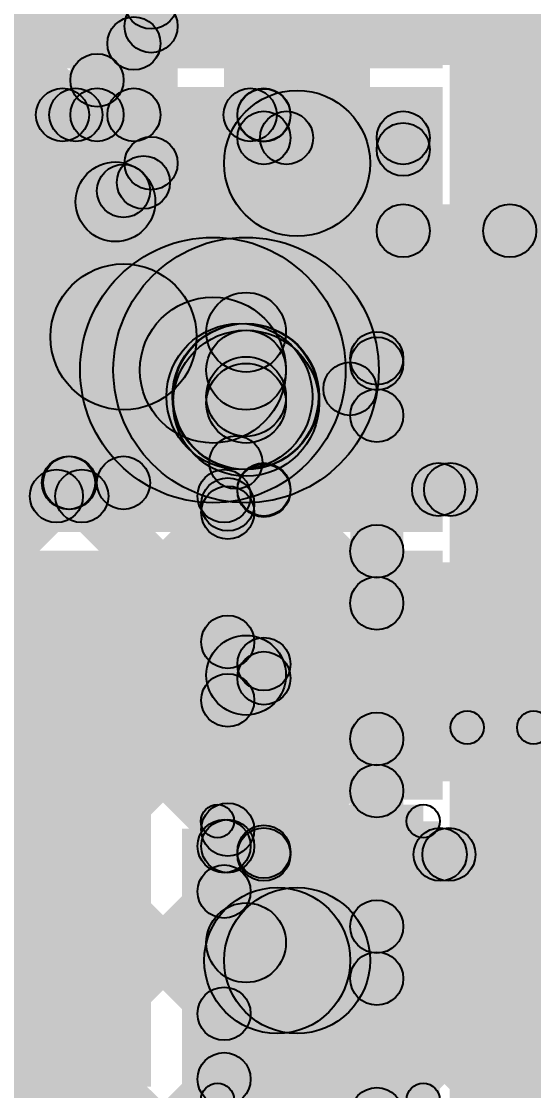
# Model space of a CAD drawing. Header units: millimetres. Extents: x -0.24 to 2.5, y 0 to 2.55.
# Drawn here: x 0.7345 to 0.8116, y 0.3984 to 0.5596 of the extents above; entities that cross this region are included whole.
import ezdxf

# ---------------------------------------------------------------- set-up
doc = ezdxf.new("R2010")
doc.units = ezdxf.units.MM
doc.header["$MEASUREMENT"] = 0
for name, color, linetype in [('BottomLayer', 5, 'Continuous'), ('TopLayer', 1, 'Continuous'), ('TopOverlay', 2, 'Continuous'), ('TopPaste', 8, 'Continuous'), ('TopSolder', 216, 'Continuous')]:
    doc.layers.add(name, color=color, linetype=linetype)

# ---------------------------------------------------------------- blocks, each defined once
blk = doc.blocks.new('TPS63031DSKR_8')
at = {"layer": 'TopLayer'}
for points in [[(-0.06988, 0.04528), (-0.04035, 0.04528), (-0.04035, 0.03346), (-0.06988, 0.03346)], [(-0.02953, 0.04528), (0.02953, 0.04528), (0.02953, -0.04528), (-0.02953, -0.04528)], [(0.04035, 0.04528), (0.06988, 0.04528), (0.06988, 0.03346), (0.04035, 0.03346)], [(-0.06988, 0.02559), (-0.04035, 0.02559), (-0.04035, 0.01378), (-0.06988, 0.01378)], [(0.04035, 0.02559), (0.06988, 0.02559), (0.06988, 0.01378), (0.04035, 0.01378)], [(-0.06988, 0.00591), (-0.04035, 0.00591), (-0.04035, -0.00591), (-0.06988, -0.00591)], [(0.04035, 0.00591), (0.06988, 0.00591), (0.06988, -0.00591), (0.04035, -0.00591)], [(-0.06988, -0.01378), (-0.04035, -0.01378), (-0.04035, -0.02559), (-0.06988, -0.02559)], [(0.04035, -0.01378), (0.06988, -0.01378), (0.06988, -0.02559), (0.04035, -0.02559)], [(-0.06988, -0.03346), (-0.04035, -0.03346), (-0.04035, -0.04528), (-0.06988, -0.04528)], [(0.04035, -0.03346), (0.06988, -0.03346), (0.06988, -0.04528), (0.04035, -0.04528)]]:
    blk.add_hatch(color=1, dxfattribs=at).paths.add_polyline_path(points)
at = {"layer": 'TopOverlay'}
h = blk.add_hatch(color=2, dxfattribs=at)
edge = h.paths.add_edge_path()
edge.add_arc((-0.063, 0.063), 0.0025, 0, 360)
h = blk.add_hatch(color=2, dxfattribs=at)
edge = h.paths.add_edge_path()
edge.add_arc((-0.063, 0.063), 0.0025, 0, 360)
for points in [[(0.063, 0.0655), (0.063, 0.0605), (-0.063, 0.0605), (-0.063, 0.0655)], [(-0.0605, 0.053), (-0.0655, 0.053), (-0.0655, 0.063), (-0.0605, 0.063)], [(0.0655, 0.053), (0.0605, 0.053), (0.0605, 0.063), (0.0655, 0.063)], [(-0.0605, -0.063), (-0.0655, -0.063), (-0.0655, -0.053), (-0.0605, -0.053)], [(0.0655, -0.063), (0.0605, -0.063), (0.0605, -0.053), (0.0655, -0.053)], [(0.063, -0.0605), (0.063, -0.0655), (-0.063, -0.0655), (-0.063, -0.0605)]]:
    blk.add_hatch(color=2, dxfattribs=at).paths.add_polyline_path(points)
h = blk.add_hatch(color=2, dxfattribs=at)
edge = h.paths.add_edge_path()
edge.add_arc((0.063, 0.063), 0.0025, 0, 360)
h = blk.add_hatch(color=2, dxfattribs=at)
edge = h.paths.add_edge_path()
edge.add_arc((0.063, 0.063), 0.0025, 0, 360)
h = blk.add_hatch(color=2, dxfattribs=at)
edge = h.paths.add_edge_path()
edge.add_arc((-0.077, 0.053), 0.0025, 0, 360)
h = blk.add_hatch(color=2, dxfattribs=at)
edge = h.paths.add_edge_path()
edge.add_arc((-0.071, 0.053), 0.0025, 0, 360)
h = blk.add_hatch(color=2, dxfattribs=at)
edge = h.paths.add_edge_path()
edge.add_arc((-0.063, 0.053), 0.0025, 0, 360)
h = blk.add_hatch(color=2, dxfattribs=at)
edge = h.paths.add_edge_path()
edge.add_arc((0.063, 0.053), 0.0025, 0, 360)
h = blk.add_hatch(color=2, dxfattribs=at)
edge = h.paths.add_edge_path()
edge.add_arc((-0.063, -0.053), 0.0025, 0, 360)
h = blk.add_hatch(color=2, dxfattribs=at)
edge = h.paths.add_edge_path()
edge.add_arc((0.063, -0.053), 0.0025, 0, 360)
h = blk.add_hatch(color=2, dxfattribs=at)
edge = h.paths.add_edge_path()
edge.add_arc((-0.063, -0.063), 0.0025, 0, 360)
h = blk.add_hatch(color=2, dxfattribs=at)
edge = h.paths.add_edge_path()
edge.add_arc((-0.063, -0.063), 0.0025, 0, 360)
h = blk.add_hatch(color=2, dxfattribs=at)
edge = h.paths.add_edge_path()
edge.add_arc((0.063, -0.063), 0.0025, 0, 360)
h = blk.add_hatch(color=2, dxfattribs=at)
edge = h.paths.add_edge_path()
edge.add_arc((0.063, -0.063), 0.0025, 0, 360)
at = {"layer": 'TopPaste'}
for points in [[(-0.06988, 0.04528), (-0.04035, 0.04528), (-0.04035, 0.03346), (-0.06988, 0.03346)], [(-0.02953, 0.04528), (0.02953, 0.04528), (0.02953, -0.04528), (-0.02953, -0.04528)], [(0.04035, 0.04528), (0.06988, 0.04528), (0.06988, 0.03346), (0.04035, 0.03346)], [(-0.06988, 0.02559), (-0.04035, 0.02559), (-0.04035, 0.01378), (-0.06988, 0.01378)], [(0.04035, 0.02559), (0.06988, 0.02559), (0.06988, 0.01378), (0.04035, 0.01378)], [(-0.06988, 0.00591), (-0.04035, 0.00591), (-0.04035, -0.00591), (-0.06988, -0.00591)], [(0.04035, 0.00591), (0.06988, 0.00591), (0.06988, -0.00591), (0.04035, -0.00591)], [(-0.06988, -0.01378), (-0.04035, -0.01378), (-0.04035, -0.02559), (-0.06988, -0.02559)], [(0.04035, -0.01378), (0.06988, -0.01378), (0.06988, -0.02559), (0.04035, -0.02559)], [(-0.06988, -0.03346), (-0.04035, -0.03346), (-0.04035, -0.04528), (-0.06988, -0.04528)], [(0.04035, -0.03346), (0.06988, -0.03346), (0.06988, -0.04528), (0.04035, -0.04528)]]:
    blk.add_hatch(color=8, dxfattribs=at).paths.add_polyline_path(points)
at = {"layer": 'TopSolder'}
for points in [[(-0.07388, 0.04928), (-0.03635, 0.04928), (-0.03635, 0.02946), (-0.07388, 0.02946)], [(-0.03353, 0.04928), (0.03353, 0.04928), (0.03353, -0.04928), (-0.03353, -0.04928)], [(0.03635, 0.04928), (0.07388, 0.04928), (0.07388, 0.02946), (0.03635, 0.02946)], [(-0.07388, 0.02959), (-0.03635, 0.02959), (-0.03635, 0.00978), (-0.07388, 0.00978)], [(0.03635, 0.02959), (0.07388, 0.02959), (0.07388, 0.00978), (0.03635, 0.00978)], [(-0.07388, 0.00991), (-0.03635, 0.00991), (-0.03635, -0.00991), (-0.07388, -0.00991)], [(0.03635, 0.00991), (0.07388, 0.00991), (0.07388, -0.00991), (0.03635, -0.00991)], [(-0.07388, -0.00978), (-0.03635, -0.00978), (-0.03635, -0.02959), (-0.07388, -0.02959)], [(0.03635, -0.00978), (0.07388, -0.00978), (0.07388, -0.02959), (0.03635, -0.02959)], [(-0.07388, -0.02946), (-0.03635, -0.02946), (-0.03635, -0.04928), (-0.07388, -0.04928)], [(0.03635, -0.02946), (0.07388, -0.02946), (0.07388, -0.04928), (0.03635, -0.04928)]]:
    blk.add_hatch(color=216, dxfattribs=at).paths.add_polyline_path(points)
at = {"layer": 'TopOverlay', "const_width": 0.005}
blk.add_lwpolyline([(-0.071, 0.053, 1), (-0.077, 0.053, 1)], format="xyb", close=True, dxfattribs=at)
at = {"layer": 'TopOverlay'}
for centre in [(-0.063, 0.063), (-0.063, 0.063), (0.063, 0.063), (0.063, 0.063), (-0.077, 0.053), (-0.071, 0.053), (-0.063, 0.053), (0.063, 0.053), (-0.063, -0.053), (0.063, -0.053), (-0.063, -0.063), (-0.063, -0.063), (0.063, -0.063), (0.063, -0.063)]:
    blk.add_circle(centre, 0.0025, dxfattribs=at)
blk = doc.blocks.new('C__0603_29')
at = {"layer": 'TopLayer'}
for points in [[(-0.015, 0.0175), (-0.015, -0.0175), (-0.045, -0.0175), (-0.045, 0.0175)], [(0.045, 0.0175), (0.045, -0.0175), (0.015, -0.0175), (0.015, 0.0175)]]:
    blk.add_hatch(color=1, dxfattribs=at).paths.add_polyline_path(points)
at = {"layer": 'TopOverlay'}
h = blk.add_hatch(color=2, dxfattribs=at)
edge = h.paths.add_edge_path()
edge.add_arc((-0.049, 0.021), 0.0025, 0, 360)
h = blk.add_hatch(color=2, dxfattribs=at)
edge = h.paths.add_edge_path()
edge.add_arc((-0.049, 0.021), 0.0025, 0, 360)
for points in [[(-0.049, 0.0185), (-0.049, 0.0235), (-0.018, 0.0235), (-0.018, 0.0185)], [(0.018, 0.0185), (0.018, 0.0235), (0.049, 0.0235), (0.049, 0.0185)], [(-0.0465, -0.021), (-0.0515, -0.021), (-0.0515, 0.021), (-0.0465, 0.021)], [(0.0515, -0.021), (0.0465, -0.021), (0.0465, 0.021), (0.0515, 0.021)], [(-0.049, -0.0235), (-0.049, -0.0185), (-0.018, -0.0185), (-0.018, -0.0235)], [(0.018, -0.0235), (0.018, -0.0185), (0.049, -0.0185), (0.049, -0.0235)]]:
    blk.add_hatch(color=2, dxfattribs=at).paths.add_polyline_path(points)
h = blk.add_hatch(color=2, dxfattribs=at)
edge = h.paths.add_edge_path()
edge.add_arc((-0.018, 0.021), 0.0025, 0, 360)
h = blk.add_hatch(color=2, dxfattribs=at)
edge = h.paths.add_edge_path()
edge.add_arc((0.018, 0.021), 0.0025, 0, 360)
h = blk.add_hatch(color=2, dxfattribs=at)
edge = h.paths.add_edge_path()
edge.add_arc((0.049, 0.021), 0.0025, 0, 360)
h = blk.add_hatch(color=2, dxfattribs=at)
edge = h.paths.add_edge_path()
edge.add_arc((0.049, 0.021), 0.0025, 0, 360)
h = blk.add_hatch(color=2, dxfattribs=at)
edge = h.paths.add_edge_path()
edge.add_arc((-0.049, -0.021), 0.0025, 0, 360)
h = blk.add_hatch(color=2, dxfattribs=at)
edge = h.paths.add_edge_path()
edge.add_arc((-0.049, -0.021), 0.0025, 0, 360)
h = blk.add_hatch(color=2, dxfattribs=at)
edge = h.paths.add_edge_path()
edge.add_arc((-0.018, -0.021), 0.0025, 0, 360)
h = blk.add_hatch(color=2, dxfattribs=at)
edge = h.paths.add_edge_path()
edge.add_arc((0.018, -0.021), 0.0025, 0, 360)
h = blk.add_hatch(color=2, dxfattribs=at)
edge = h.paths.add_edge_path()
edge.add_arc((0.049, -0.021), 0.0025, 0, 360)
h = blk.add_hatch(color=2, dxfattribs=at)
edge = h.paths.add_edge_path()
edge.add_arc((0.049, -0.021), 0.0025, 0, 360)
at = {"layer": 'TopPaste'}
for points in [[(-0.015, 0.0175), (-0.015, -0.0175), (-0.045, -0.0175), (-0.045, 0.0175)], [(0.045, 0.0175), (0.045, -0.0175), (0.015, -0.0175), (0.015, 0.0175)]]:
    blk.add_hatch(color=8, dxfattribs=at).paths.add_polyline_path(points)
at = {"layer": 'TopSolder'}
for points in [[(-0.01264, 0.01986), (-0.01264, -0.01986), (-0.04736, -0.01986), (-0.04736, 0.01986)], [(0.04736, 0.01986), (0.04736, -0.01986), (0.01264, -0.01986), (0.01264, 0.01986)]]:
    blk.add_hatch(color=216, dxfattribs=at).paths.add_polyline_path(points)
at = {"layer": 'TopOverlay'}
for centre in [(-0.049, 0.021), (-0.049, 0.021), (-0.018, 0.021), (0.018, 0.021), (0.049, 0.021), (0.049, 0.021), (-0.049, -0.021), (-0.049, -0.021), (-0.018, -0.021), (0.018, -0.021), (0.049, -0.021), (0.049, -0.021)]:
    blk.add_circle(centre, 0.0025, dxfattribs=at)

msp = doc.modelspace()

# ---------------------------------------------------------------- hatches: boundary and pattern name
at = {"layer": 'BottomLayer'}
for points in [[(0.758, 0.53816), (0.75, 0.53816), (0.75, 1.396), (0.758, 1.396)], [(0.787, 0.53816), (0.765, 0.53816), (0.765, 1.396), (0.787, 1.396)], [(0.821, 0.18877), (0.799, 0.18877), (0.799, 1.395), (0.821, 1.395)], [(0.4653, 0.81717), (0.47096, 0.82283), (0.75567, 0.53811), (0.75002, 0.53246)], [(0.732, 0.53117), (0.72635, 0.53683), (0.75117, 0.56165), (0.75683, 0.556)], [(0.667, 0.53), (0.667, 0.538), (0.74984, 0.538), (0.74984, 0.53)], [(0.619, 0.501), (0.619, 0.523), (0.74984, 0.523), (0.74984, 0.501)], [(0.66983, 0.38415), (0.66417, 0.3898), (0.78517, 0.5108), (0.79083, 0.50515)], [(0.792, 0.268), (0.784, 0.268), (0.784, 0.50878), (0.792, 0.50878)], [(0.78113, 0.50134), (0.78679, 0.507), (0.79083, 0.50296), (0.78517, 0.4973)], [(0.76394, 0.49025), (0.7696, 0.4959), (0.79083, 0.47467), (0.78517, 0.46902)], [(0.667, 0.486), (0.667, 0.494), (0.74984, 0.494), (0.74984, 0.486)], [(0.66983, 0.41243), (0.66417, 0.41809), (0.73891, 0.49283), (0.74457, 0.48717)], [(0.68216, 0.48717), (0.68782, 0.49283), (0.79083, 0.38982), (0.78517, 0.38416)], [(0.71045, 0.48717), (0.71611, 0.49283), (0.79083, 0.41811), (0.78517, 0.41245)], [(0.73873, 0.48717), (0.74439, 0.49283), (0.79083, 0.44639), (0.78517, 0.44073)], [(0.66417, 0.47688), (0.66983, 0.48254), (0.79083, 0.36154), (0.78517, 0.35588)], [(0.66983, 0.35586), (0.66417, 0.36152), (0.78517, 0.48252), (0.79083, 0.47686)], [(0.66983, 0.32758), (0.66417, 0.33323), (0.78517, 0.45423), (0.79083, 0.44858)], [(0.66983, 0.29929), (0.66417, 0.30495), (0.78517, 0.42595), (0.79083, 0.42029)], [(0.663, 0.27), (0.752, 0.27), (0.752, 0.419), (0.663, 0.419)]]:
    msp.add_hatch(color=5, dxfattribs=at).paths.add_polyline_path(points)
h = msp.add_hatch(color=5, dxfattribs=at)
edge = h.paths.add_edge_path()
edge.add_arc((0.754, 0.56241), 0.004, 0, 360)
h = msp.add_hatch(color=5, dxfattribs=at)
edge = h.paths.add_edge_path()
edge.add_arc((0.754, 0.55883), 0.004, 0, 360)
h = msp.add_hatch(color=5, dxfattribs=at)
edge = h.paths.add_edge_path()
edge.add_arc((0.776, 0.53816), 0.011, 0, 360)
h = msp.add_hatch(color=5, dxfattribs=at)
edge = h.paths.add_edge_path()
edge.add_arc((0.776, 0.53816), 0.011, 0, 360)
h = msp.add_hatch(color=5, dxfattribs=at)
edge = h.paths.add_edge_path()
edge.add_arc((0.754, 0.53816), 0.004, 0, 360)
h = msp.add_hatch(color=5, dxfattribs=at)
edge = h.paths.add_edge_path()
edge.add_arc((0.754, 0.53816), 0.004, 0, 360)
h = msp.add_hatch(color=5, dxfattribs=at)
edge = h.paths.add_edge_path()
edge.add_arc((0.75284, 0.53529), 0.004, 0, 360)
h = msp.add_hatch(color=5, dxfattribs=at)
edge = h.paths.add_edge_path()
edge.add_arc((0.74984, 0.534), 0.004, 0, 360)
h = msp.add_hatch(color=5, dxfattribs=at)
edge = h.paths.add_edge_path()
edge.add_arc((0.74984, 0.534), 0.004, 0, 360)
h = msp.add_hatch(color=5, dxfattribs=at)
edge = h.paths.add_edge_path()
edge.add_arc((0.74984, 0.512), 0.011, 0, 360)
h = msp.add_hatch(color=5, dxfattribs=at)
edge = h.paths.add_edge_path()
edge.add_arc((0.74984, 0.512), 0.011, 0, 360)
h = msp.add_hatch(color=5, dxfattribs=at)
edge = h.paths.add_edge_path()
edge.add_arc((0.788, 0.50878), 0.004, 0, 360)
h = msp.add_hatch(color=5, dxfattribs=at)
edge = h.paths.add_edge_path()
edge.add_arc((0.788, 0.50878), 0.004, 0, 360)
h = msp.add_hatch(color=5, dxfattribs=at)
edge = h.paths.add_edge_path()
edge.add_arc((0.788, 0.50797), 0.004, 0, 360)
h = msp.add_hatch(color=5, dxfattribs=at)
edge = h.paths.add_edge_path()
edge.add_arc((0.78396, 0.50417), 0.004, 0, 360)
h = msp.add_hatch(color=5, dxfattribs=at)
edge = h.paths.add_edge_path()
edge.add_arc((0.788, 0.50013), 0.004, 0, 360)
h = msp.add_hatch(color=5, dxfattribs=at)
edge = h.paths.add_edge_path()
edge.add_arc((0.76677, 0.49308), 0.004, 0, 360)
h = msp.add_hatch(color=5, dxfattribs=at)
edge = h.paths.add_edge_path()
edge.add_arc((0.74156, 0.49), 0.004, 0, 360)
h = msp.add_hatch(color=5, dxfattribs=at)
edge = h.paths.add_edge_path()
edge.add_arc((0.74174, 0.49), 0.004, 0, 360)
h = msp.add_hatch(color=5, dxfattribs=at)
edge = h.paths.add_edge_path()
edge.add_arc((0.74984, 0.49), 0.004, 0, 360)
h = msp.add_hatch(color=5, dxfattribs=at)
edge = h.paths.add_edge_path()
edge.add_arc((0.74984, 0.49), 0.004, 0, 360)
h = msp.add_hatch(color=5, dxfattribs=at)
edge = h.paths.add_edge_path()
edge.add_arc((0.788, 0.47969), 0.004, 0, 360)
h = msp.add_hatch(color=5, dxfattribs=at)
edge = h.paths.add_edge_path()
edge.add_arc((0.788, 0.47185), 0.004, 0, 360)
h = msp.add_hatch(color=5, dxfattribs=at)
edge = h.paths.add_edge_path()
edge.add_arc((0.788, 0.4514), 0.004, 0, 360)
h = msp.add_hatch(color=5, dxfattribs=at)
edge = h.paths.add_edge_path()
edge.add_arc((0.788, 0.44356), 0.004, 0, 360)
h = msp.add_hatch(color=5, dxfattribs=at)
edge = h.paths.add_edge_path()
edge.add_arc((0.788, 0.42312), 0.004, 0, 360)
h = msp.add_hatch(color=5, dxfattribs=at)
edge = h.paths.add_edge_path()
edge.add_arc((0.788, 0.41528), 0.004, 0, 360)
h = msp.add_hatch(color=5, dxfattribs=at)
edge = h.paths.add_edge_path()
edge.add_arc((0.788, 0.39484), 0.004, 0, 360)
at = {"layer": 'TopLayer'}
for points in [[(0.782, 0.553), (1.043, 0.553), (1.043, 0.61), (0.782, 0.61)], [(0.74985, 0.54547), (0.74185, 0.54547), (0.74185, 0.597), (0.74985, 0.597)], [(0.75541, 0.54547), (0.74741, 0.54547), (0.74741, 0.597), (0.75541, 0.597)], [(0.75463, 0.53237), (0.74263, 0.53237), (0.74263, 0.57124), (0.75463, 0.57124)], [(0.74868, 0.54785), (0.74302, 0.55351), (0.74858, 0.55906), (0.75424, 0.55341)], [(0.803, 0.539), (1.031, 0.539), (1.031, 0.558), (0.803, 0.558)], [(0.74347, 0.54264), (0.73782, 0.5483), (0.74302, 0.55351), (0.74868, 0.54785)], [(0.60285, 0.40202), (0.59719, 0.40767), (0.73782, 0.5483), (0.74347, 0.54264)], [(0.71429, 0.48517), (0.70863, 0.49083), (0.7661, 0.5483), (0.77176, 0.54264)], [(0.72617, 0.54147), (0.72617, 0.54947), (0.74585, 0.54947), (0.74585, 0.54147)], [(0.73983, 0.54264), (0.74549, 0.5483), (0.80196, 0.49183), (0.7963, 0.48617)], [(0.75141, 0.54147), (0.75141, 0.54947), (0.771, 0.54947), (0.771, 0.54147)], [(0.76817, 0.54259), (0.77383, 0.54824), (0.77724, 0.54483), (0.77159, 0.53917)], [(0.68673, 0.53917), (0.69239, 0.54483), (0.74639, 0.49083), (0.74073, 0.48517)], [(0.71502, 0.53917), (0.72067, 0.54483), (0.77383, 0.49167), (0.76817, 0.48602)], [(0.775, 0.542), (0.767, 0.542), (0.767, 0.54547), (0.775, 0.54547)], [(0.771, 0.538), (0.771, 0.546), (0.792, 0.546), (0.792, 0.538)], [(0.77159, 0.53917), (0.77724, 0.54483), (0.83024, 0.49183), (0.82459, 0.48617)], [(0.74257, 0.48517), (0.73691, 0.49083), (0.78917, 0.54309), (0.79483, 0.53743)], [(0.796, 0.528), (0.788, 0.528), (0.788, 0.542), (0.796, 0.542)], [(0.74439, 0.52813), (0.75287, 0.53661), (0.77256, 0.51693), (0.76407, 0.50844)], [(0.792, 0.524), (0.792, 0.532), (0.978, 0.532), (0.978, 0.524)], [(0.76836, 0.48268), (0.76271, 0.48834), (0.8052, 0.53083), (0.81085, 0.52517)], [(0.80014, 0.48617), (0.79448, 0.49183), (0.83348, 0.53083), (0.83914, 0.52517)], [(0.65, 0.487), (0.65, 0.527), (0.76331, 0.527), (0.76331, 0.487)], [(0.76831, 0.487), (0.76831, 0.527), (0.879, 0.527), (0.879, 0.487)], [(0.77431, 0.507), (0.76231, 0.507), (0.76231, 0.51269), (0.77431, 0.51269)], [(0.76731, 0.492), (0.76731, 0.514), (0.76821, 0.514), (0.76821, 0.492)], [(0.76821, 0.492), (0.76821, 0.514), (0.76831, 0.514), (0.76831, 0.492)], [(0.77431, 0.503), (0.76231, 0.503), (0.76231, 0.507), (0.77431, 0.507)], [(0.77431, 0.461), (0.76231, 0.461), (0.76231, 0.502), (0.77431, 0.502)], [(0.684, 0.484), (0.684, 0.492), (0.765, 0.492), (0.765, 0.484)], [(0.771, 0.485), (0.771, 0.493), (0.978, 0.493), (0.978, 0.485)], [(0.775, 0.434), (0.767, 0.434), (0.767, 0.489), (0.775, 0.489)], [(0.76954, 0.43524), (0.76154, 0.43524), (0.76154, 0.48676), (0.76954, 0.48676)], [(0.782, 0.445), (1.022, 0.445), (1.022, 0.478), (0.782, 0.478)], [(0.695, 0.399), (0.754, 0.399), (0.754, 0.477), (0.695, 0.477)], [(0.76271, 0.4632), (0.76836, 0.46885), (0.77383, 0.46339), (0.76817, 0.45773)], [(0.76836, 0.4544), (0.76271, 0.46005), (0.76817, 0.46552), (0.77383, 0.45986)], [(0.77431, 0.42069), (0.76231, 0.42069), (0.76231, 0.461), (0.77431, 0.461)], [(0.76271, 0.43491), (0.76836, 0.44057), (0.86511, 0.34383), (0.85945, 0.33817)], [(0.73883, 0.34001), (0.73317, 0.34566), (0.82434, 0.43683), (0.82999, 0.43117)], [(0.76783, 0.42558), (0.76217, 0.43123), (0.76817, 0.43723), (0.77383, 0.43158)], [(0.76783, 0.39729), (0.76217, 0.40295), (0.79605, 0.43683), (0.80171, 0.43117)], [(0.771, 0.43), (0.771, 0.438), (0.978, 0.438), (0.978, 0.43)], [(0.79473, 0.43117), (0.80039, 0.43683), (0.88783, 0.34939), (0.88217, 0.34373)], [(0.769, 0.388), (0.761, 0.388), (0.761, 0.43524), (0.769, 0.43524)], [(0.773, 0.407), (0.773, 0.429), (0.776, 0.429), (0.776, 0.407)], [(0.776, 0.407), (0.776, 0.429), (0.869, 0.429), (0.869, 0.407)], [(0.76217, 0.40716), (0.76783, 0.41282), (0.83682, 0.34383), (0.83116, 0.33817)]]:
    msp.add_hatch(color=1, dxfattribs=at).paths.add_polyline_path(points)
h = msp.add_hatch(color=1, dxfattribs=at)
edge = h.paths.add_edge_path()
edge.add_arc((0.75141, 0.55624), 0.004, 0, 360)
h = msp.add_hatch(color=1, dxfattribs=at)
edge = h.paths.add_edge_path()
edge.add_arc((0.74585, 0.55068), 0.004, 0, 360)
h = msp.add_hatch(color=1, dxfattribs=at)
edge = h.paths.add_edge_path()
edge.add_arc((0.74585, 0.55068), 0.004, 0, 360)
h = msp.add_hatch(color=1, dxfattribs=at)
edge = h.paths.add_edge_path()
edge.add_arc((0.74065, 0.54547), 0.004, 0, 360)
h = msp.add_hatch(color=1, dxfattribs=at)
edge = h.paths.add_edge_path()
edge.add_arc((0.74065, 0.54547), 0.004, 0, 360)
h = msp.add_hatch(color=1, dxfattribs=at)
edge = h.paths.add_edge_path()
edge.add_arc((0.74266, 0.54547), 0.004, 0, 360)
h = msp.add_hatch(color=1, dxfattribs=at)
edge = h.paths.add_edge_path()
edge.add_arc((0.74585, 0.54547), 0.004, 0, 360)
h = msp.add_hatch(color=1, dxfattribs=at)
edge = h.paths.add_edge_path()
edge.add_arc((0.74585, 0.54547), 0.004, 0, 360)
h = msp.add_hatch(color=1, dxfattribs=at)
edge = h.paths.add_edge_path()
edge.add_arc((0.75141, 0.54547), 0.004, 0, 360)
h = msp.add_hatch(color=1, dxfattribs=at)
edge = h.paths.add_edge_path()
edge.add_arc((0.75141, 0.54547), 0.004, 0, 360)
h = msp.add_hatch(color=1, dxfattribs=at)
edge = h.paths.add_edge_path()
edge.add_arc((0.76893, 0.54547), 0.004, 0, 360)
h = msp.add_hatch(color=1, dxfattribs=at)
edge = h.paths.add_edge_path()
edge.add_arc((0.771, 0.54547), 0.004, 0, 360)
h = msp.add_hatch(color=1, dxfattribs=at)
edge = h.paths.add_edge_path()
edge.add_arc((0.771, 0.54547), 0.004, 0, 360)
h = msp.add_hatch(color=1, dxfattribs=at)
edge = h.paths.add_edge_path()
edge.add_arc((0.771, 0.54541), 0.004, 0, 360)
h = msp.add_hatch(color=1, dxfattribs=at)
edge = h.paths.add_edge_path()
edge.add_arc((0.771, 0.542), 0.004, 0, 360)
h = msp.add_hatch(color=1, dxfattribs=at)
edge = h.paths.add_edge_path()
edge.add_arc((0.771, 0.542), 0.004, 0, 360)
h = msp.add_hatch(color=1, dxfattribs=at)
edge = h.paths.add_edge_path()
edge.add_arc((0.77441, 0.542), 0.004, 0, 360)
h = msp.add_hatch(color=1, dxfattribs=at)
edge = h.paths.add_edge_path()
edge.add_arc((0.77441, 0.542), 0.004, 0, 360)
h = msp.add_hatch(color=1, dxfattribs=at)
edge = h.paths.add_edge_path()
edge.add_arc((0.792, 0.542), 0.004, 0, 360)
h = msp.add_hatch(color=1, dxfattribs=at)
edge = h.paths.add_edge_path()
edge.add_arc((0.792, 0.542), 0.004, 0, 360)
h = msp.add_hatch(color=1, dxfattribs=at)
edge = h.paths.add_edge_path()
edge.add_arc((0.792, 0.54026), 0.004, 0, 360)
h = msp.add_hatch(color=1, dxfattribs=at)
edge = h.paths.add_edge_path()
edge.add_arc((0.74863, 0.53237), 0.006, 0, 360)
h = msp.add_hatch(color=1, dxfattribs=at)
edge = h.paths.add_edge_path()
edge.add_arc((0.74863, 0.53237), 0.006, 0, 360)
h = msp.add_hatch(color=1, dxfattribs=at)
edge = h.paths.add_edge_path()
edge.add_arc((0.792, 0.528), 0.004, 0, 360)
h = msp.add_hatch(color=1, dxfattribs=at)
edge = h.paths.add_edge_path()
edge.add_arc((0.792, 0.528), 0.004, 0, 360)
h = msp.add_hatch(color=1, dxfattribs=at)
edge = h.paths.add_edge_path()
edge.add_arc((0.80803, 0.528), 0.004, 0, 360)
h = msp.add_hatch(color=1, dxfattribs=at)
edge = h.paths.add_edge_path()
edge.add_arc((0.76331, 0.507), 0.02, 0, 360)
h = msp.add_hatch(color=1, dxfattribs=at)
edge = h.paths.add_edge_path()
edge.add_arc((0.76831, 0.507), 0.02, 0, 360)
h = msp.add_hatch(color=1, dxfattribs=at)
edge = h.paths.add_edge_path()
edge.add_arc((0.76331, 0.507), 0.011, 0, 360)
h = msp.add_hatch(color=1, dxfattribs=at)
edge = h.paths.add_edge_path()
edge.add_arc((0.76831, 0.51269), 0.006, 0, 360)
h = msp.add_hatch(color=1, dxfattribs=at)
edge = h.paths.add_edge_path()
edge.add_arc((0.76831, 0.51269), 0.006, 0, 360)
h = msp.add_hatch(color=1, dxfattribs=at)
edge = h.paths.add_edge_path()
edge.add_arc((0.76731, 0.503), 0.011, 0, 360)
h = msp.add_hatch(color=1, dxfattribs=at)
edge = h.paths.add_edge_path()
edge.add_arc((0.76731, 0.503), 0.011, 0, 360)
h = msp.add_hatch(color=1, dxfattribs=at)
edge = h.paths.add_edge_path()
edge.add_arc((0.76821, 0.503), 0.011, 0, 360)
h = msp.add_hatch(color=1, dxfattribs=at)
edge = h.paths.add_edge_path()
edge.add_arc((0.76821, 0.503), 0.011, 0, 360)
h = msp.add_hatch(color=1, dxfattribs=at)
edge = h.paths.add_edge_path()
edge.add_arc((0.76821, 0.503), 0.011, 0, 360)
h = msp.add_hatch(color=1, dxfattribs=at)
edge = h.paths.add_edge_path()
edge.add_arc((0.76831, 0.503), 0.011, 0, 360)
h = msp.add_hatch(color=1, dxfattribs=at)
edge = h.paths.add_edge_path()
edge.add_arc((0.76831, 0.502), 0.011, 0, 360)
h = msp.add_hatch(color=1, dxfattribs=at)
edge = h.paths.add_edge_path()
edge.add_arc((0.76831, 0.507), 0.006, 0, 360)
h = msp.add_hatch(color=1, dxfattribs=at)
edge = h.paths.add_edge_path()
edge.add_arc((0.76831, 0.507), 0.006, 0, 360)
h = msp.add_hatch(color=1, dxfattribs=at)
edge = h.paths.add_edge_path()
edge.add_arc((0.76831, 0.503), 0.006, 0, 360)
h = msp.add_hatch(color=1, dxfattribs=at)
edge = h.paths.add_edge_path()
edge.add_arc((0.76831, 0.502), 0.006, 0, 360)
h = msp.add_hatch(color=1, dxfattribs=at)
edge = h.paths.add_edge_path()
edge.add_arc((0.73974, 0.488), 0.004, 0, 360)
h = msp.add_hatch(color=1, dxfattribs=at)
edge = h.paths.add_edge_path()
edge.add_arc((0.74356, 0.488), 0.004, 0, 360)
h = msp.add_hatch(color=1, dxfattribs=at)
edge = h.paths.add_edge_path()
edge.add_arc((0.765, 0.488), 0.004, 0, 360)
h = msp.add_hatch(color=1, dxfattribs=at)
edge = h.paths.add_edge_path()
edge.add_arc((0.771, 0.489), 0.004, 0, 360)
h = msp.add_hatch(color=1, dxfattribs=at)
edge = h.paths.add_edge_path()
edge.add_arc((0.771, 0.489), 0.004, 0, 360)
h = msp.add_hatch(color=1, dxfattribs=at)
edge = h.paths.add_edge_path()
edge.add_arc((0.771, 0.48885), 0.004, 0, 360)
h = msp.add_hatch(color=1, dxfattribs=at)
edge = h.paths.add_edge_path()
edge.add_arc((0.79731, 0.489), 0.004, 0, 360)
h = msp.add_hatch(color=1, dxfattribs=at)
edge = h.paths.add_edge_path()
edge.add_arc((0.79913, 0.489), 0.004, 0, 360)
h = msp.add_hatch(color=1, dxfattribs=at)
edge = h.paths.add_edge_path()
edge.add_arc((0.76554, 0.48676), 0.004, 0, 360)
h = msp.add_hatch(color=1, dxfattribs=at)
edge = h.paths.add_edge_path()
edge.add_arc((0.76554, 0.48551), 0.004, 0, 360)
h = msp.add_hatch(color=1, dxfattribs=at)
edge = h.paths.add_edge_path()
edge.add_arc((0.76554, 0.46603), 0.004, 0, 360)
h = msp.add_hatch(color=1, dxfattribs=at)
edge = h.paths.add_edge_path()
edge.add_arc((0.76831, 0.461), 0.006, 0, 360)
h = msp.add_hatch(color=1, dxfattribs=at)
edge = h.paths.add_edge_path()
edge.add_arc((0.76831, 0.461), 0.006, 0, 360)
h = msp.add_hatch(color=1, dxfattribs=at)
edge = h.paths.add_edge_path()
edge.add_arc((0.771, 0.46269), 0.004, 0, 360)
h = msp.add_hatch(color=1, dxfattribs=at)
edge = h.paths.add_edge_path()
edge.add_arc((0.771, 0.46056), 0.004, 0, 360)
h = msp.add_hatch(color=1, dxfattribs=at)
edge = h.paths.add_edge_path()
edge.add_arc((0.76554, 0.45722), 0.004, 0, 360)
h = msp.add_hatch(color=1, dxfattribs=at)
edge = h.paths.add_edge_path()
edge.add_arc((0.76554, 0.43774), 0.004, 0, 360)
h = msp.add_hatch(color=1, dxfattribs=at)
edge = h.paths.add_edge_path()
edge.add_arc((0.765, 0.43524), 0.004, 0, 360)
h = msp.add_hatch(color=1, dxfattribs=at)
edge = h.paths.add_edge_path()
edge.add_arc((0.76554, 0.43524), 0.004, 0, 360)
h = msp.add_hatch(color=1, dxfattribs=at)
edge = h.paths.add_edge_path()
edge.add_arc((0.771, 0.4344), 0.004, 0, 360)
h = msp.add_hatch(color=1, dxfattribs=at)
edge = h.paths.add_edge_path()
edge.add_arc((0.771, 0.434), 0.004, 0, 360)
h = msp.add_hatch(color=1, dxfattribs=at)
edge = h.paths.add_edge_path()
edge.add_arc((0.771, 0.434), 0.004, 0, 360)
h = msp.add_hatch(color=1, dxfattribs=at)
edge = h.paths.add_edge_path()
edge.add_arc((0.79756, 0.434), 0.004, 0, 360)
h = msp.add_hatch(color=1, dxfattribs=at)
edge = h.paths.add_edge_path()
edge.add_arc((0.79888, 0.434), 0.004, 0, 360)
h = msp.add_hatch(color=1, dxfattribs=at)
edge = h.paths.add_edge_path()
edge.add_arc((0.765, 0.4284), 0.004, 0, 360)
h = msp.add_hatch(color=1, dxfattribs=at)
edge = h.paths.add_edge_path()
edge.add_arc((0.773, 0.418), 0.011, 0, 360)
h = msp.add_hatch(color=1, dxfattribs=at)
edge = h.paths.add_edge_path()
edge.add_arc((0.776, 0.418), 0.011, 0, 360)
h = msp.add_hatch(color=1, dxfattribs=at)
edge = h.paths.add_edge_path()
edge.add_arc((0.776, 0.418), 0.011, 0, 360)
h = msp.add_hatch(color=1, dxfattribs=at)
edge = h.paths.add_edge_path()
edge.add_arc((0.76831, 0.42069), 0.006, 0, 360)
h = msp.add_hatch(color=1, dxfattribs=at)
edge = h.paths.add_edge_path()
edge.add_arc((0.765, 0.40999), 0.004, 0, 360)
h = msp.add_hatch(color=1, dxfattribs=at)
edge = h.paths.add_edge_path()
edge.add_arc((0.765, 0.40012), 0.004, 0, 360)

# ---------------------------------------------------------------- linework, layer by layer
at = {"layer": 'BottomLayer'}
for points, const_width in [([(0.776, 0.53816, -0.414214), (0.74984, 0.512)], 0.022), ([(0.754, 0.53816, -0.414214), (0.74984, 0.534)], 0.008), ([(0.788, 0.50878, -0.232745), (0.74984, 0.49)], 0.008)]:
    msp.add_lwpolyline(points, format="xyb", dxfattribs=dict(at, const_width=const_width))
for centre, radius in [((0.754, 0.56241), 0.004), ((0.754, 0.55883), 0.004), ((0.776, 0.53816), 0.011), ((0.776, 0.53816), 0.011), ((0.754, 0.53816), 0.004), ((0.754, 0.53816), 0.004), ((0.75284, 0.53529), 0.004), ((0.74984, 0.534), 0.004), ((0.74984, 0.534), 0.004), ((0.74984, 0.512), 0.011), ((0.74984, 0.512), 0.011), ((0.788, 0.50878), 0.004), ((0.788, 0.50878), 0.004), ((0.788, 0.50797), 0.004), ((0.78396, 0.50417), 0.004), ((0.788, 0.50013), 0.004), ((0.76677, 0.49308), 0.004), ((0.74156, 0.49), 0.004), ((0.74174, 0.49), 0.004), ((0.74984, 0.49), 0.004), ((0.74984, 0.49), 0.004), ((0.788, 0.47969), 0.004), ((0.788, 0.47185), 0.004), ((0.788, 0.4514), 0.004), ((0.788, 0.44356), 0.004), ((0.788, 0.42312), 0.004), ((0.788, 0.41528), 0.004), ((0.788, 0.39484), 0.004)]:
    msp.add_circle(centre, radius, dxfattribs=at)
at = {"layer": 'TopLayer', "const_width": 0.022}
for points in [[(0.76731, 0.503, -0.414214), (0.76331, 0.507)], [(0.76821, 0.503, -0.050382), (0.76831, 0.502)]]:
    msp.add_lwpolyline(points, format="xyb", dxfattribs=at)
at = {"layer": 'TopLayer'}
for centre, radius in [((0.75141, 0.55624), 0.004), ((0.74585, 0.55068), 0.004), ((0.74585, 0.55068), 0.004), ((0.74065, 0.54547), 0.004), ((0.74065, 0.54547), 0.004), ((0.74266, 0.54547), 0.004), ((0.74585, 0.54547), 0.004), ((0.74585, 0.54547), 0.004), ((0.75141, 0.54547), 0.004), ((0.75141, 0.54547), 0.004), ((0.76893, 0.54547), 0.004), ((0.771, 0.54547), 0.004), ((0.771, 0.54547), 0.004), ((0.771, 0.54541), 0.004), ((0.771, 0.542), 0.004), ((0.771, 0.542), 0.004), ((0.77441, 0.542), 0.004), ((0.77441, 0.542), 0.004), ((0.792, 0.542), 0.004), ((0.792, 0.542), 0.004), ((0.792, 0.54026), 0.004), ((0.74863, 0.53237), 0.006), ((0.74863, 0.53237), 0.006), ((0.792, 0.528), 0.004), ((0.792, 0.528), 0.004), ((0.80803, 0.528), 0.004), ((0.76331, 0.507), 0.02), ((0.76831, 0.507), 0.02), ((0.76331, 0.507), 0.011), ((0.76831, 0.51269), 0.006), ((0.76831, 0.51269), 0.006), ((0.76731, 0.503), 0.011), ((0.76731, 0.503), 0.011), ((0.76821, 0.503), 0.011), ((0.76821, 0.503), 0.011), ((0.76821, 0.503), 0.011), ((0.76831, 0.503), 0.011), ((0.76831, 0.502), 0.011), ((0.76831, 0.507), 0.006), ((0.76831, 0.507), 0.006), ((0.76831, 0.503), 0.006), ((0.76831, 0.502), 0.006), ((0.73974, 0.488), 0.004), ((0.74356, 0.488), 0.004), ((0.765, 0.488), 0.004), ((0.771, 0.489), 0.004), ((0.771, 0.489), 0.004), ((0.771, 0.48885), 0.004), ((0.79731, 0.489), 0.004), ((0.79913, 0.489), 0.004), ((0.76554, 0.48676), 0.004), ((0.76554, 0.48551), 0.004), ((0.76554, 0.46603), 0.004), ((0.76831, 0.461), 0.006), ((0.76831, 0.461), 0.006), ((0.771, 0.46269), 0.004), ((0.771, 0.46056), 0.004), ((0.76554, 0.45722), 0.004), ((0.76554, 0.43774), 0.004), ((0.765, 0.43524), 0.004), ((0.76554, 0.43524), 0.004), ((0.771, 0.4344), 0.004), ((0.771, 0.434), 0.004), ((0.771, 0.434), 0.004), ((0.79756, 0.434), 0.004), ((0.79888, 0.434), 0.004), ((0.765, 0.4284), 0.004), ((0.773, 0.418), 0.011), ((0.776, 0.418), 0.011), ((0.776, 0.418), 0.011), ((0.76831, 0.42069), 0.006), ((0.765, 0.40999), 0.004), ((0.765, 0.40012), 0.004)]:
    msp.add_circle(centre, radius, dxfattribs=at)

# ---------------------------------------------------------------- block references
for name, p, rotation in [('TPS63031DSKR_8', (0.74863, 0.51612), 270), ('C__0603_29', (0.746, 0.418), 360)]:
    msp.add_blockref(name, p, dxfattribs=dict(rotation=rotation))

# ---------------------------------------------------------------- texts
at = {"layer": 'TopOverlay'}
msp.add_text('#', height=0.08, dxfattribs=at).set_placement((0.801, 0.34989))

doc.saveas('drawing.dxf')
